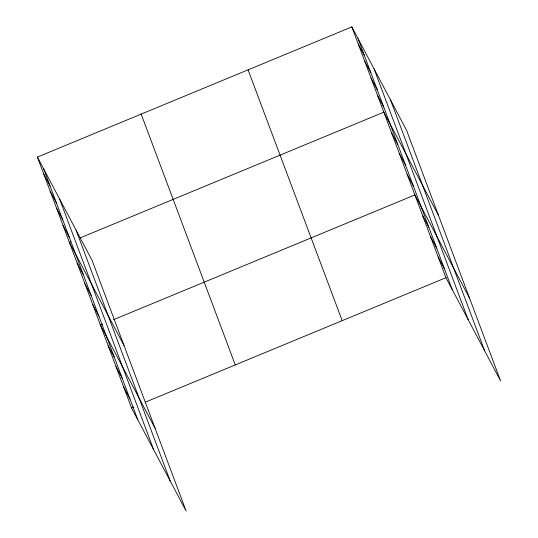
<?xml version="1.0" encoding="UTF-8"?>
<svg xmlns="http://www.w3.org/2000/svg" width="538" height="538" viewBox="0 0 538 538"><rect width="100%" height="100%" fill="white"/><g stroke="black" fill="none" stroke-linecap="round" stroke-linejoin="round"><path stroke-width="0.81" d="M37.391 157.076L92.045 260.298L186.161 511.1L131.507 407.878L37.391 157.076L351.839 26.9L406.493 130.122L500.609 380.924L445.955 277.702L351.839 26.9M70.929 241.71L69.389 242.349L124.043 345.571M80.155 237.89L383.836 112.173L438.49 215.395M102.758 324.158L100.451 325.113L155.105 428.335M113.518 319.7L414.899 194.938L469.546 298.16M131.507 407.878L133.814 406.923M145.341 402.148L445.955 277.702M358.241 43.955L364.455 55.696M364.636 61.009L370.857 72.751M371.038 78.064L377.259 89.806M377.441 95.118L383.655 106.86M391.603 132.866L397.817 144.608M399.364 153.559L405.585 165.3M407.131 174.245L413.352 185.987M422.66 215.63L428.88 227.372M430.427 236.323L436.641 248.065M438.188 257.009L444.408 268.758M43.793 174.13L50.007 185.872M50.195 191.185L56.409 202.927M56.591 208.24L62.812 219.981M62.993 225.294L69.207 237.036M77.156 263.035L83.377 274.784M84.923 283.728L91.137 295.47M92.684 304.421L98.905 316.162M108.212 345.806L114.433 357.548M115.979 366.492L122.193 378.234M123.74 387.185L129.961 398.927M390.507 99.933L484.624 350.736M374.045 68.83L468.154 319.633M358.059 38.642L452.169 289.444M248.072 69.859L342.188 320.661M141.158 114.117L235.274 364.919M76.06 230.109L170.176 480.911M59.597 199.006L153.707 449.808M43.612 168.818L137.721 419.62"/></g></svg>
